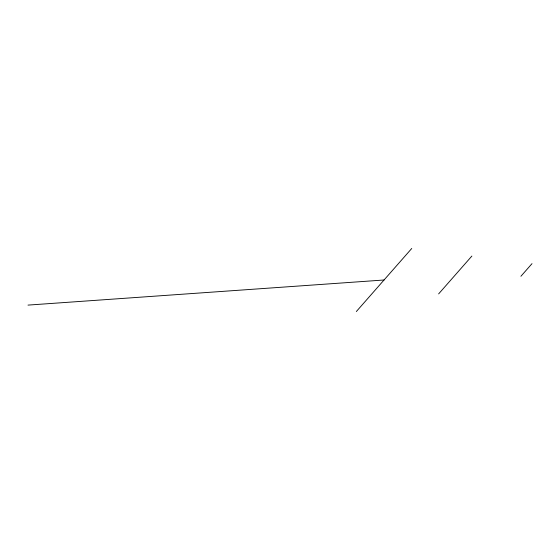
<?xml version="1.0" encoding="UTF-8"?>
<svg xmlns="http://www.w3.org/2000/svg" width="560" height="560" viewBox="0 0 560 560"><rect width="100%" height="100%" fill="white"/><g stroke="black" fill="none" stroke-linecap="round" stroke-linejoin="round"><path stroke-width="0.84" d="M356.335 311.535L411.747 248.465M438.627 293.902L471.877 256.06M520.919 276.269L532 263.655M28 305.102L384.041 280"/></g></svg>
